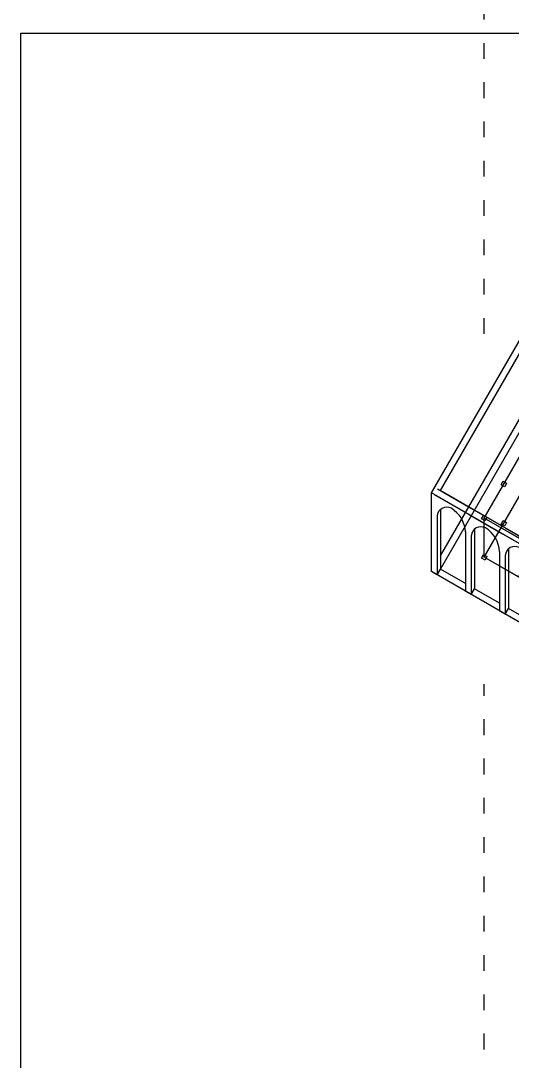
# Model space of a CAD drawing. Header units: metres. Extents: x 1950 to 2882, y 2050 to 2715.
# Drawn here: x 1950.3 to 1987.8, y 2200.7 to 2280.1 of the extents above; entities that cross this region are included whole.
import ezdxf

# ---------------------------------------------------------------- set-up
doc = ezdxf.new("R2010")
doc.units = ezdxf.units.M
doc.linetypes.add('ACAD_ISO03W100', pattern=[30, 12, -18])
for name, color, linetype, transparency in [('DOUBLE SKIN FACADE', 250, 'Continuous', 0.5), ('lamina', 255, 'Continuous', 0.5), ('lineass', 250, 'ACAD_ISO03W100', 0.5)]:
    doc.layers.add(name, color=color, linetype=linetype, transparency=transparency)
doc.layers.add('OUTLINE', color=250, linetype='Continuous')
doc.layers.add('PILARS', color=250, linetype='Continuous')

msp = doc.modelspace()

# ---------------------------------------------------------------- linework, layer by layer
at = {"layer": 'DOUBLE SKIN FACADE'}
for p, q in [((1981.633, 2238.105), (1981.633, 2244.105)), ((1982.1, 2244.413), (1984.698, 2242.913)), ((1981.85, 2243.98), (1984.448, 2242.48)), ((1982.316, 2242.763), (1982.316, 2238.288)), ((1984.698, 2242.913), (1987.296, 2241.413)), ((1982.066, 2242.33), (1982.066, 2237.855)), ((1984.448, 2242.48), (1987.046, 2240.98)), ((1984.231, 2241.13), (1984.231, 2236.605)), ((1984.914, 2241.263), (1984.914, 2236.788)), ((1987.046, 2240.98), (1989.644, 2239.48)), ((1987.296, 2241.413), (1989.894, 2239.913)), ((1984.664, 2240.83), (1984.664, 2236.355)), ((1986.829, 2239.63), (1986.829, 2235.105)), ((1987.262, 2239.33), (1987.262, 2234.855)), ((1987.512, 2239.763), (1987.512, 2235.288)), ((1982.066, 2237.855), (1981.85, 2237.98)), ((1982.066, 2237.855), (1982.316, 2238.288)), ((1984.231, 2236.605), (1984.448, 2236.48)), ((1984.664, 2236.355), (1984.448, 2236.48)), ((1984.664, 2236.355), (1984.914, 2236.788)), ((1986.829, 2235.105), (1987.046, 2234.98)), ((1987.262, 2234.855), (1987.046, 2234.98)), ((1987.262, 2234.855), (1987.512, 2235.288))]:
    msp.add_line(p, q, dxfattribs=at)
for points in [[(2061.283, 2184.263), (2059.783, 2181.665), (2054.587, 2184.665), (2053.087, 2182.067), (2006.408, 2209.017), (2007.908, 2211.615), (2005.31, 2213.115), (2008.31, 2218.311), (2005.712, 2219.811), (2007.212, 2222.409), (2002.016, 2225.409), (2003.516, 2228.007), (1993.124, 2234.007), (1994.624, 2236.605), (1981.633, 2244.105), (1995.083, 2267.401), (2020.977, 2252.451), (2019.477, 2249.853), (2040.262, 2237.853), (2038.762, 2235.255), (2056.949, 2224.755), (2055.449, 2222.157), (2071.037, 2213.157)], [(2061.1, 2184.946), (2059.6, 2182.348), (2054.404, 2185.348), (2052.904, 2182.75), (2007.091, 2209.2), (2008.591, 2211.798), (2005.993, 2213.298), (2008.993, 2218.494), (2006.395, 2219.994), (2007.895, 2222.592), (2002.699, 2225.592), (2004.199, 2228.19), (1993.807, 2234.19), (1995.307, 2236.788), (1982.316, 2244.288), (1995.266, 2266.718), (2020.294, 2252.268), (2018.794, 2249.67), (2039.579, 2237.67), (2038.079, 2235.072), (2056.266, 2224.572), (2054.766, 2221.974), (2070.354, 2212.974)], [(1982.316, 2239.288), (1995.083, 2261.401), (2020.977, 2246.451), (2019.477, 2243.853), (2040.262, 2231.853), (2038.762, 2229.255), (2056.949, 2218.755), (2055.449, 2216.157), (2071.037, 2207.157), (2069.537, 2204.559), (2085.126, 2195.559), (2083.626, 2192.961), (2096.616, 2185.461), (2086.166, 2167.361), (2067.979, 2177.861), (2066.479, 2175.263), (2061.283, 2178.263), (2059.783, 2175.665), (2054.587, 2178.665), (2053.087, 2176.067), (2006.408, 2203.017), (2007.908, 2205.615), (2005.31, 2207.115), (2007.908, 2211.615)], [(1984.231, 2237.183), (1982.316, 2238.288), (1995.266, 2260.718), (2020.294, 2246.268), (2018.794, 2243.67), (2039.579, 2231.67), (2038.079, 2229.072), (2056.266, 2218.572), (2054.766, 2215.974), (2070.354, 2206.974)], [(1993.124, 2231.471), (1981.633, 2238.105)], [(1986.829, 2235.683), (1984.914, 2236.788)], [(1989.428, 2234.183), (1987.512, 2235.288)]]:
    msp.add_lwpolyline(points, dxfattribs=at)
for centre, radius, start, end in [((1982.802, 2242.279), 0.738, 62.00218, 175.99319), ((1983.052, 2242.712), 0.738, 169.80303, 175.99319), ((1981.983, 2241.003), 2.252, 3.22633, 58.81962), ((1985.4, 2240.779), 0.738, 62.00218, 175.99319), ((1985.65, 2241.212), 0.738, 169.80303, 175.99319), ((1984.581, 2239.503), 2.252, 3.22633, 58.81962), ((1987.999, 2239.279), 0.738, 62.00218, 175.99319), ((1988.249, 2239.712), 0.738, 169.80303, 175.99319)]:
    msp.add_arc(centre, radius, start, end, dxfattribs=at)
at = {"layer": 'lamina'}
for p, q in [((1950.308, 2279.215), (2118.508, 2279.215)), ((1950.308, 2160.415), (1950.308, 2279.215))]:
    msp.add_line(p, q, dxfattribs=at)
at = {"layer": 'lineass', "ltscale": 0.1}
for p, q in [((1985.663, 2256.253), (1985.663, 2296.147)), ((1985.663, 2189.615), (1985.663, 2229.51))]:
    msp.add_line(p, q, dxfattribs=at)
at = {"layer": 'OUTLINE'}
for points in [[(2065.4, 2182.293), (2060.203, 2185.293), (2058.703, 2182.695), (2053.507, 2185.695), (2052.007, 2183.096), (2010.438, 2207.096), (2011.938, 2209.695), (2009.34, 2211.195), (2012.34, 2216.391), (2009.742, 2217.891), (2011.242, 2220.489), (2006.046, 2223.489), (2007.546, 2226.087), (1997.153, 2232.087), (1998.653, 2234.685), (1985.663, 2242.185), (1996.163, 2260.371)], [(2065.4, 2179.293), (2060.203, 2182.293), (2058.703, 2179.695), (2053.507, 2182.695), (2052.007, 2180.096), (2010.438, 2204.096), (2011.938, 2206.695), (2009.34, 2208.195), (2012.34, 2213.391), (2009.742, 2214.891), (2011.242, 2217.489), (2006.046, 2220.489), (2007.546, 2223.087), (1997.153, 2229.087), (1998.653, 2231.685), (1985.663, 2239.185), (1996.163, 2257.371)], [(1985.663, 2239.185), (1985.663, 2242.185)]]:
    msp.add_lwpolyline(points, dxfattribs=at)
at = {"layer": 'PILARS'}
for points in [[(1990.163, 2249.979), (1992.761, 2248.479), (1991.261, 2245.881), (1993.859, 2244.381), (1992.359, 2241.783), (1989.761, 2243.283), (1988.261, 2240.685), (1985.663, 2242.185), (1990.163, 2249.979)], [(1990.163, 2246.979), (1992.761, 2245.479), (1991.261, 2242.881), (1993.859, 2241.381), (1992.359, 2238.783), (1989.761, 2240.283), (1988.261, 2237.685), (1985.663, 2239.185), (1990.163, 2246.979)], [(1987.108, 2244.988), (1987.368, 2244.838), (1987.218, 2244.578), (1986.958, 2244.728), (1987.108, 2244.988)], [(1985.608, 2242.39), (1985.868, 2242.24), (1985.718, 2241.98), (1985.458, 2242.13), (1985.608, 2242.39)], [(1987.108, 2241.988), (1987.368, 2241.838), (1987.218, 2241.578), (1986.958, 2241.728), (1987.108, 2241.988)], [(1985.608, 2239.39), (1985.868, 2239.24), (1985.718, 2238.98), (1985.458, 2239.13), (1985.608, 2239.39)]]:
    msp.add_lwpolyline(points, dxfattribs=at)

doc.saveas('drawing.dxf')
